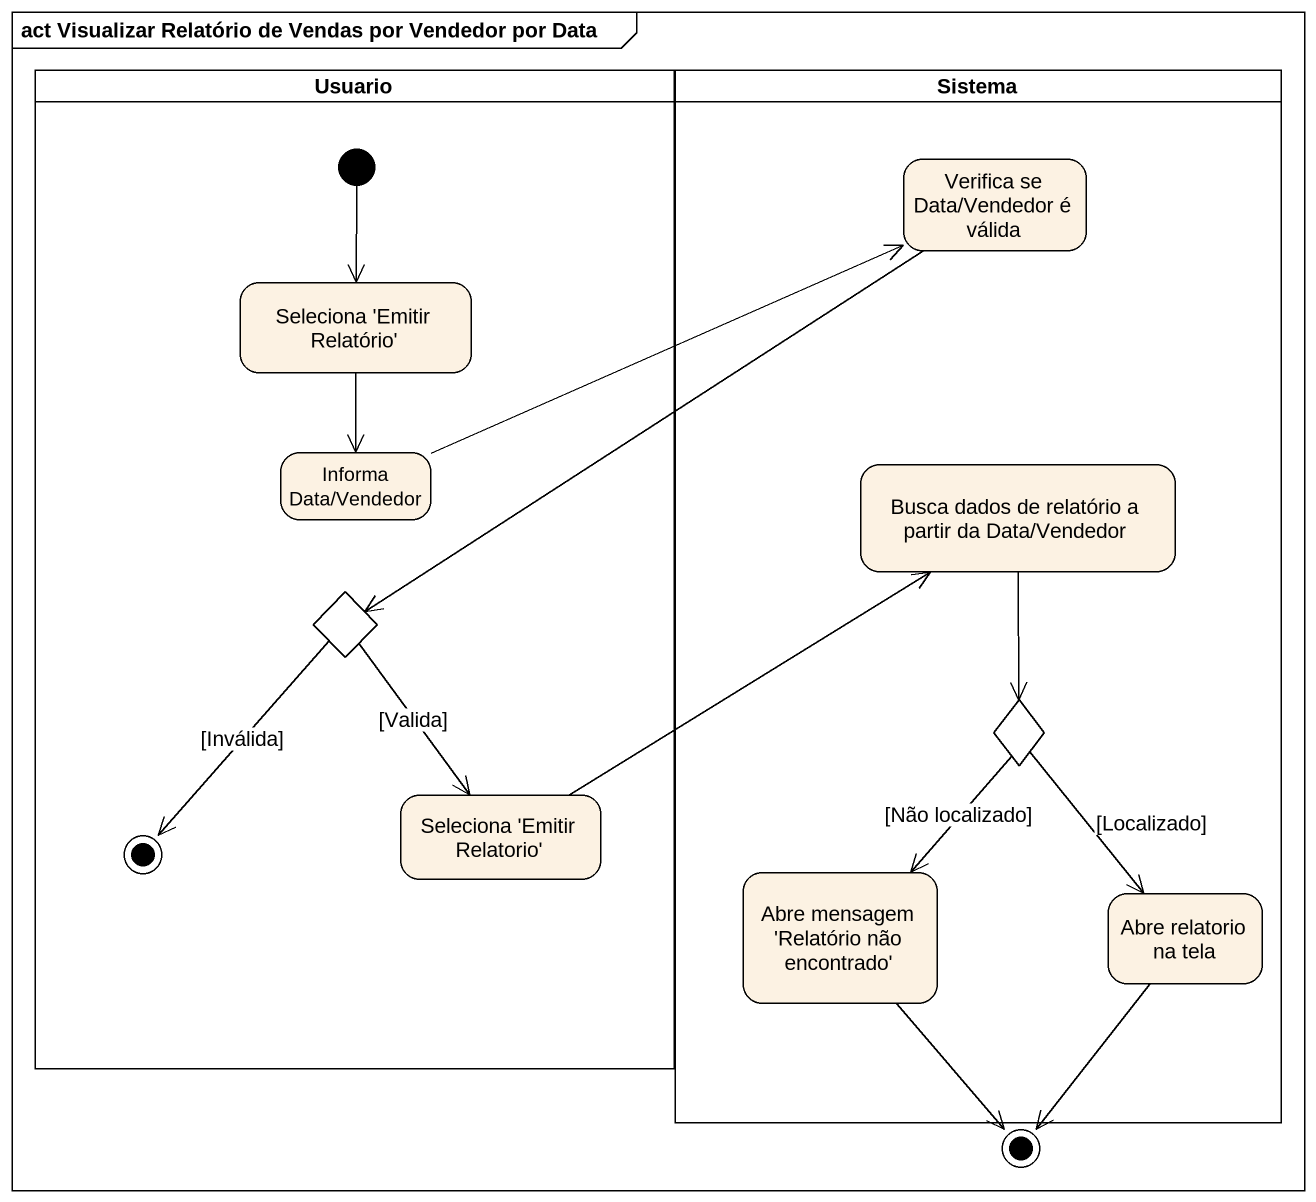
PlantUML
@startuml
mainframe act Visualizar Relatório de Vendas por Vendedor por Data
hide empty description
state Usuario <<partition>> {
  state "Seleciona 'Emitir Relatório'" as Seleciona_Emitir_Relatório
  state "Informa Data/Vendedor" as Informa_Data_Vendedor
  state choice1 <<choice>>
  state "Seleciona 'Emitir Relatorio'" as Seleciona_Emitir_Relatorio
  [*] --> Seleciona_Emitir_Relatório
  choice1 --> [*] : [Inválida]
}
state Sistema <<partition>> {
  state "Verifica se Data/Vendedor é válida" as Verifica_se_Data_Vendedor_é
  state "Busca dados de relatório a partir da Data/Vendedor" as Busca_dados_de_relatório_a
  state choice2 <<choice>>
  state "Abre mensagem 'Relatório não encontrado'" as Abre_mensagem_Relatório_não
  state "Abre relatorio na tela" as Abre_relatorio_na_tela
}
state final2 <<end>>
Verifica_se_Data_Vendedor_é --> choice1
Seleciona_Emitir_Relatório --> Informa_Data_Vendedor
Informa_Data_Vendedor -right-> Verifica_se_Data_Vendedor_é
Busca_dados_de_relatório_a --> choice2
choice1 --> Seleciona_Emitir_Relatorio : [Valida]
choice2 --> Abre_mensagem_Relatório_não : [Não localizado]
choice2 --> Abre_relatorio_na_tela : [Localizado]
Seleciona_Emitir_Relatorio -up-> Busca_dados_de_relatório_a
Abre_mensagem_Relatório_não --> final2
Abre_relatorio_na_tela --> final2
@enduml
